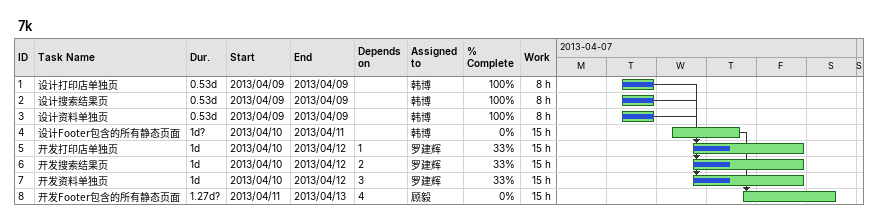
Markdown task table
7k

| ID | Task | Duration | Start | Finish | Predecessors | Resources | % complete | Work (h) |
|---|---|---|---|---|---|---|---|---|
| 1 | 设计打印店单独页 | 0.53d | 2013-04-09 | 2013-04-09 |  | 韩博 | 100 | 8 |
| 2 | 设计搜索结果页 | 0.53d | 2013-04-09 | 2013-04-09 |  | 韩博 | 100 | 8 |
| 3 | 设计资料单独页 | 0.53d | 2013-04-09 | 2013-04-09 |  | 韩博 | 100 | 8 |
| 4 | 设计Footer包含的所有静态页面 | 1d? | 2013-04-10 | 2013-04-11 |  | 韩博 | 0 | 15 |
| 5 | 开发打印店单独页 | 1d | 2013-04-10 | 2013-04-12 | 1 | 罗建辉 | 33 | 15 |
| 6 | 开发搜索结果页 | 1d | 2013-04-10 | 2013-04-12 | 2 | 罗建辉 | 33 | 15 |
| 7 | 开发资料单独页 | 1d | 2013-04-10 | 2013-04-12 | 3 | 罗建辉 | 33 | 15 |
| 8 | 开发Footer包含的所有静态页面 | 1.27d? | 2013-04-11 | 2013-04-13 | 4 | 顾毅 | 0 | 15 |
